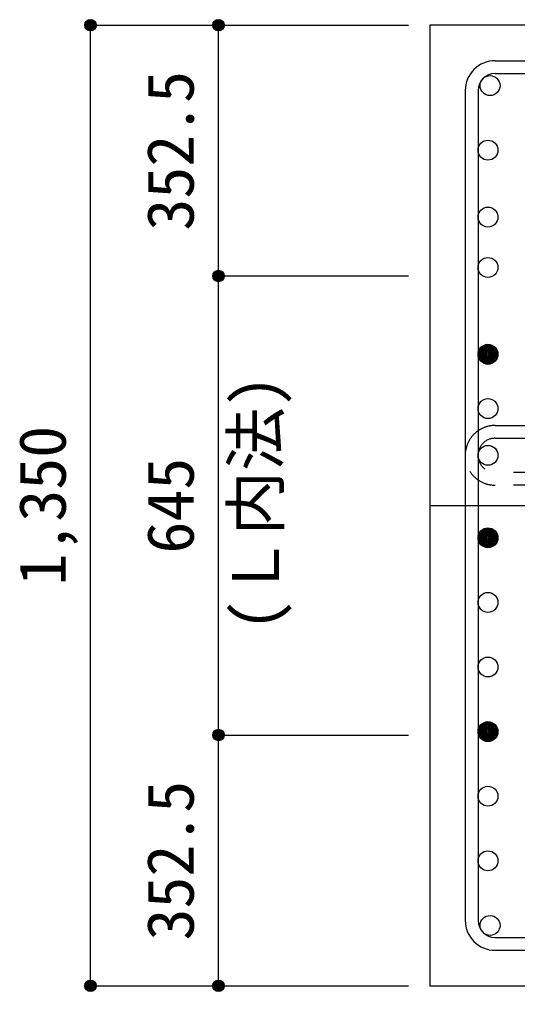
# Model space of a CAD drawing. Units: millimetres at full size, sheet at 1:30. Extents: x -5973 to 5954, y -4195 to 4201.
# Drawn here: x -700 to 1, y -2358 to -992 of the extents above; entities that cross this region are included whole.
import ezdxf
from ezdxf.enums import TextEntityAlignment as Align

# ---------------------------------------------------------------- set-up
doc = ezdxf.new("R2010")
doc.units = ezdxf.units.MM
doc.header["$LTSCALE"] = 30
doc.header["$PDMODE"] = 32
doc.header["$PDSIZE"] = 15
doc.linetypes.add('CHAIN1', pattern=[8, 5, -1, 1, -1])
doc.linetypes.add('DASHED2', pattern=[3, 2, -1])
for name, color, linetype in [('0-1_躯体線', 2, 'Continuous'), ('0-3_立上り筋', 4, 'Continuous'), ('0-4_フープ筋', 7, 'Continuous'), ('0-7_文字', 4, 'Continuous'), ('0-C_中子', 7, 'DASHED2'), ('0-D_寸法', 4, 'Continuous')]:
    doc.layers.add(name, color=color, linetype=linetype)
doc.styles.add('ＭＳ ゴシック', font='')
doc.styles.get('ＭＳ ゴシック').set_extended_font_data('MS Gothic')

msp = doc.modelspace()

# ---------------------------------------------------------------- linework, layer by layer
at = {"layer": '0-1_躯体線'}
for p, q in [((1627.44, -999.89), (-122.56, -999.89)), ((-122.56, -999.89), (-122.56, -2349.89)), ((-122.56, -2349.89), (270.94, -2349.89))]:
    msp.add_line(p, q, dxfattribs=at)
at = {"layer": '0-3_立上り筋', "color": 3}
for centre in [(-37.63, -1084.82), (-40.56, -1175.6), (-40.56, -1175.6), (-40.56, -1269.61), (-40.56, -1269.61), (-40.56, -1340.39), (-40.56, -1340.39), (-40.56, -1462.39), (-40.56, -1462.39), (-40.56, -1538.72), (-40.56, -1538.72), (-40.56, -1604.39), (-40.56, -1604.39), (-40.56, -1720.29), (-40.56, -1720.29), (-40.56, -1811.07), (-40.56, -1811.07), (-40.56, -1901.85), (-40.56, -1901.85), (-40.56, -1992.63), (-40.56, -1992.63), (-40.56, -2083.41), (-40.56, -2083.41), (-40.56, -2174.19), (-40.56, -2174.19), (-37.63, -2264.97), (-37.63, -2264.97)]:
    msp.add_circle(centre, 14, dxfattribs=at)
at = {"layer": '0-3_立上り筋'}
for centre, radius in [((-40.56, -1462.39), 14), ((-40.56, -1462.39), 12.6), ((-40.56, -1462.39), 11.2), ((-40.56, -1462.39), 9.8), ((-40.56, -1462.39), 8.4), ((-40.56, -1462.39), 7), ((-40.56, -1462.39), 5.6), ((-40.56, -1462.39), 4.2), ((-40.56, -1462.39), 2.8), ((-40.56, -1462.39), 1.4), ((-40.56, -1720.29), 14), ((-40.56, -1720.29), 12.6), ((-40.56, -1720.29), 11.2), ((-40.56, -1720.29), 9.8), ((-40.56, -1720.29), 8.4), ((-40.56, -1720.29), 7), ((-40.56, -1720.29), 5.6), ((-40.56, -1720.29), 4.2), ((-40.56, -1720.29), 2.8), ((-40.56, -1720.29), 1.4), ((-40.56, -1992.63), 14), ((-40.56, -1992.63), 12.6), ((-40.56, -1992.63), 11.2), ((-40.56, -1992.63), 9.8), ((-40.56, -1992.63), 8.4), ((-40.56, -1992.63), 7), ((-40.56, -1992.63), 5.6), ((-40.56, -1992.63), 4.2), ((-40.56, -1992.63), 2.8), ((-40.56, -1992.63), 1.4)]:
    msp.add_circle(centre, radius, dxfattribs=at)
at = {"layer": '0-4_フープ筋'}
for p, q in [((-30.56, -1049.89), (1135.44, -1049.89)), ((-30.56, -1067.89), (1135.44, -1067.89)), ((-72.56, -1091.89), (-72.56, -2257.89)), ((-54.56, -1091.89), (-54.56, -2257.89)), ((-30.56, -2281.89), (1135.44, -2281.89)), ((-30.56, -2299.89), (1135.44, -2299.89))]:
    msp.add_line(p, q, dxfattribs=at)
for centre, radius, start, end in [((-30.56, -1091.89), 42, 90, 180), ((-30.56, -1091.89), 24, 90, 180), ((-30.56, -2257.89), 42, 180, 270), ((-30.56, -2257.89), 24, 180, 270)]:
    msp.add_arc(centre, radius, start, end, dxfattribs=at)
at = {"layer": '0-C_中子'}
for p, q in [((-30.56, -1562.39), (33.44, -1562.39)), ((-30.56, -1580.39), (33.44, -1580.39)), ((1135.44, -1628.39), (-30.56, -1628.39)), ((1135.44, -1646.39), (-30.56, -1646.39))]:
    msp.add_line(p, q, dxfattribs=at)
for radius in [42, 24]:
    msp.add_arc((-30.56, -1604.39), radius, 90, 270, dxfattribs=at)
at = {"layer": '0-D_寸法'}
for p, q in [((-599.6, -2349.89), (-599.6, -999.89)), ((-599.6, -999.89), (-419.6, -999.89)), ((-419.6, -1352.39), (-419.6, -999.89)), ((-419.6, -999.89), (-152.56, -999.89)), ((-419.6, -1997.39), (-419.6, -1352.39)), ((-419.6, -1352.39), (-152.56, -1352.39)), ((-419.6, -2349.89), (-419.6, -1997.39)), ((-419.6, -1997.39), (-152.56, -1997.39)), ((-599.6, -2349.89), (-419.6, -2349.89)), ((-599.6, -2349.89), (-419.6, -2349.89)), ((-419.6, -2349.89), (-152.56, -2349.89)), ((-419.6, -2349.89), (-152.56, -2349.89)), ((-419.6, -2349.89), (-152.56, -2349.89))]:
    msp.add_line(p, q, dxfattribs=at)
at = {"layer": '0-D_寸法', "linetype": 'CHAIN1'}
msp.add_line((-122.56, -1674.89), (1227.44, -1674.89), dxfattribs=at)
at = {"layer": '0-D_寸法'}
for centre, radius in [((-599.6, -999.89), 8), ((-599.6, -999.89), 7.2), ((-599.6, -999.89), 6.4), ((-599.6, -999.89), 5.6), ((-599.6, -999.89), 4.8), ((-599.6, -999.89), 4), ((-599.6, -999.89), 3.2), ((-419.6, -999.89), 8), ((-419.6, -999.89), 7.2), ((-419.6, -999.89), 6.4), ((-419.6, -999.89), 5.6), ((-419.6, -999.89), 4.8), ((-419.6, -999.89), 4), ((-419.6, -999.89), 3.2), ((-599.6, -999.89), 2.4), ((-599.6, -999.89), 1.6), ((-599.6, -999.89), 0.8), ((-419.6, -999.89), 2.4), ((-419.6, -999.89), 1.6), ((-419.6, -999.89), 0.8), ((-419.6, -1352.39), 8), ((-419.6, -1352.39), 7.2), ((-419.6, -1352.39), 6.4), ((-419.6, -1352.39), 5.6), ((-419.6, -1352.39), 4.8), ((-419.6, -1352.39), 4), ((-419.6, -1352.39), 3.2), ((-419.6, -1352.39), 2.4), ((-419.6, -1352.39), 1.6), ((-419.6, -1352.39), 0.8), ((-419.6, -1997.39), 8), ((-419.6, -1997.39), 7.2), ((-419.6, -1997.39), 6.4), ((-419.6, -1997.39), 5.6), ((-419.6, -1997.39), 4.8), ((-419.6, -1997.39), 4), ((-419.6, -1997.39), 3.2), ((-419.6, -1997.39), 2.4), ((-419.6, -1997.39), 1.6), ((-419.6, -1997.39), 0.8), ((-599.6, -2349.89), 8), ((-599.6, -2349.89), 8), ((-599.6, -2349.89), 7.2), ((-599.6, -2349.89), 7.2), ((-599.6, -2349.89), 6.4), ((-599.6, -2349.89), 6.4), ((-599.6, -2349.89), 5.6), ((-599.6, -2349.89), 5.6), ((-599.6, -2349.89), 4.8), ((-599.6, -2349.89), 4.8), ((-599.6, -2349.89), 4), ((-599.6, -2349.89), 4), ((-599.6, -2349.89), 3.2), ((-599.6, -2349.89), 3.2), ((-599.6, -2349.89), 2.4), ((-599.6, -2349.89), 2.4), ((-599.6, -2349.89), 1.6), ((-599.6, -2349.89), 1.6), ((-599.6, -2349.89), 0.8), ((-599.6, -2349.89), 0.8), ((-419.6, -2349.89), 8), ((-419.6, -2349.89), 8), ((-419.6, -2349.89), 7.2), ((-419.6, -2349.89), 7.2), ((-419.6, -2349.89), 6.4), ((-419.6, -2349.89), 6.4), ((-419.6, -2349.89), 5.6), ((-419.6, -2349.89), 5.6), ((-419.6, -2349.89), 4.8), ((-419.6, -2349.89), 4.8), ((-419.6, -2349.89), 4), ((-419.6, -2349.89), 4), ((-419.6, -2349.89), 3.2), ((-419.6, -2349.89), 3.2), ((-419.6, -2349.89), 2.4), ((-419.6, -2349.89), 2.4), ((-419.6, -2349.89), 1.6), ((-419.6, -2349.89), 1.6), ((-419.6, -2349.89), 0.8), ((-419.6, -2349.89), 0.8)]:
    msp.add_circle(centre, radius, dxfattribs=at)
at = {"layer": '0-D_寸法', "color": 7}
for p in [(-599.6, -999.89), (-419.6, -999.89), (-419.6, -1352.39), (-419.6, -1997.39), (-599.6, -2349.89), (-419.6, -2349.89), (-419.6, -2349.89)]:
    msp.add_point(p, dxfattribs=at)

# ---------------------------------------------------------------- texts
at = {"layer": '0-7_文字', "style": 'ＭＳ ゴシック'}
msp.add_text('(Ｌ内法)', height=65.98, rotation=90, dxfattribs=at).set_placement((-314.55, -1851.49), align=Align.BOTTOM_LEFT)
at = {"layer": '0-D_寸法', "style": 'ＭＳ ゴシック'}
for s, p in [('352.5', (-434.6, -1288.64)), ('1,350', (-614.6, -1787.39)), ('645', (-434.6, -1742.39)), ('352.5', (-434.6, -2286.14))]:
    msp.add_text(s, height=65.98, rotation=90, dxfattribs=at).set_placement(p, align=Align.BOTTOM_LEFT)

doc.saveas('drawing.dxf')
